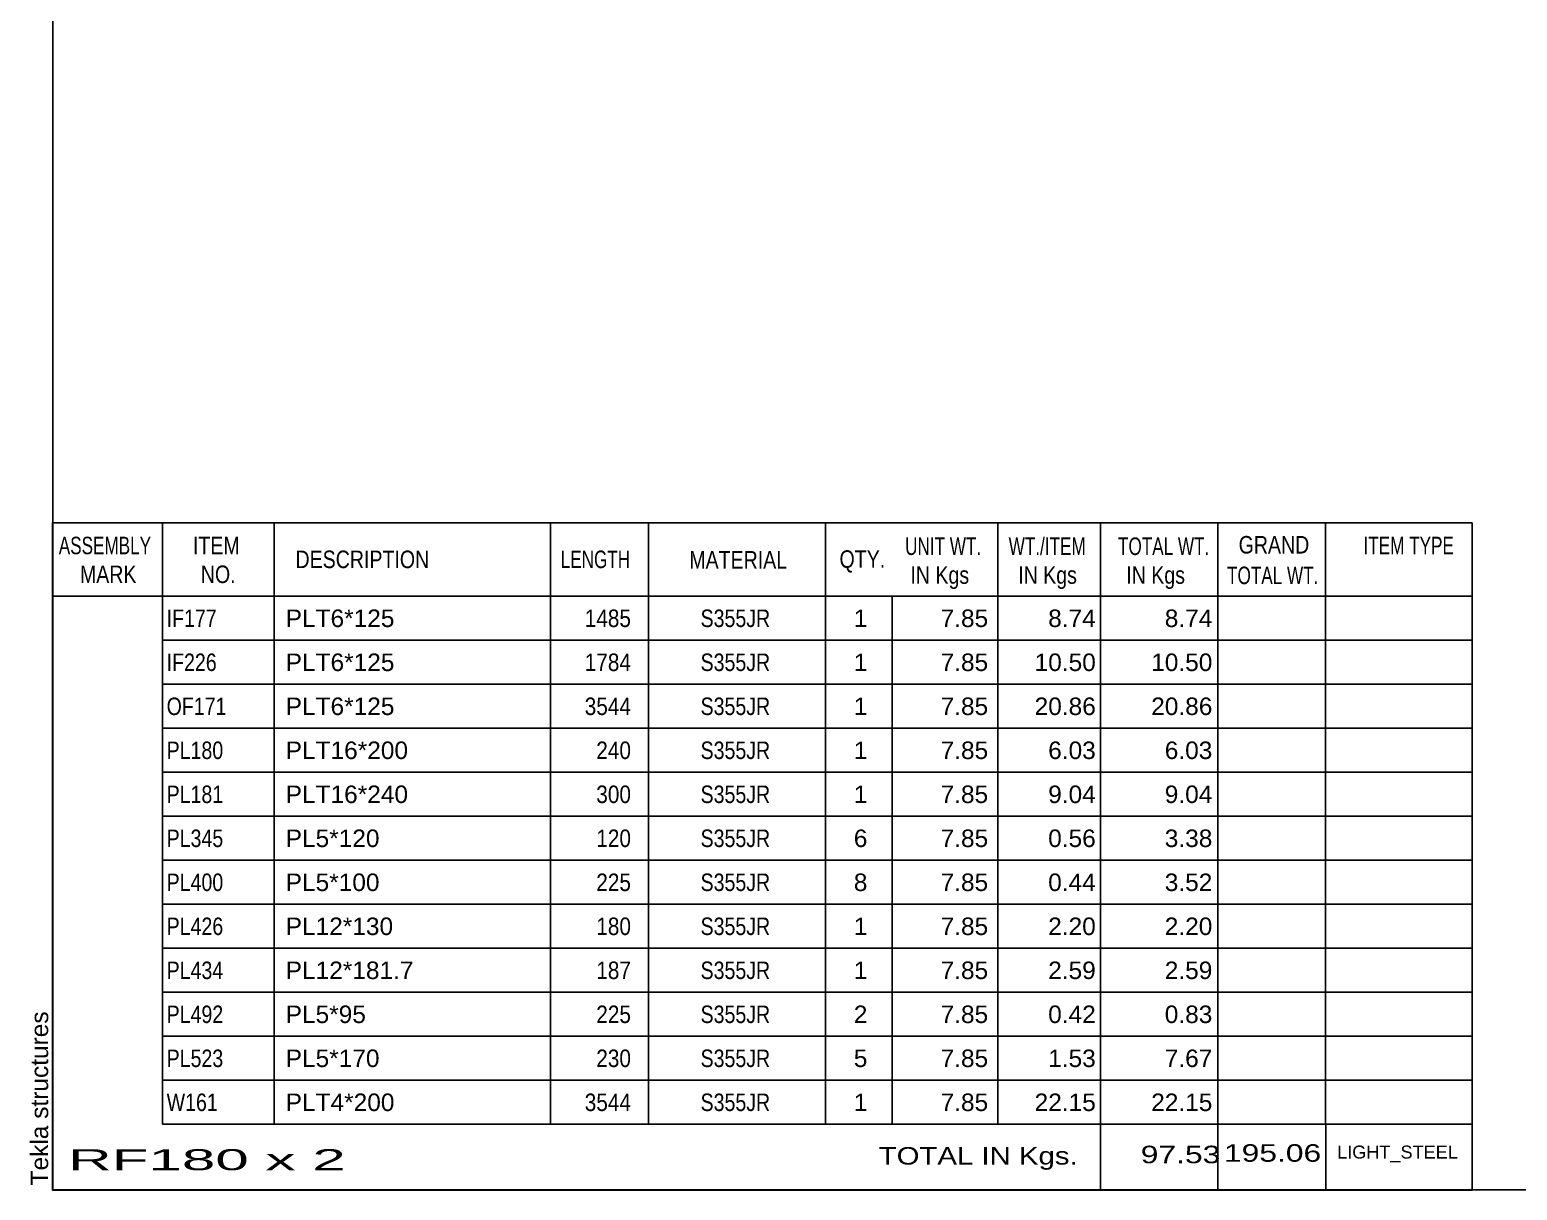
# Model space of a CAD drawing. Header units: millimetres. Extents: x -26 to 376, y -206 to 71.
# Drawn here: x -26 to 136.3, y -206.2 to -79.6 of the extents above; entities that cross this region are included whole.
import ezdxf

# ---------------------------------------------------------------- set-up
doc = ezdxf.new("R2010")
doc.units = ezdxf.units.MM
doc.styles.add('Arial', font='ARIAL.TTF', dxfattribs={"height": 0.2})

# ---------------------------------------------------------------- blocks, each defined once
blk = doc.blocks.new('Unknown-623535673-3405')
at = {"color": 5, "linetype": 'Continuous'}
for p, q in [((-23.53, 70.86), (-23.53, -206.14)), ((-23.53, -206.14), (376.47, -206.14))]:
    blk.add_line(p, q, dxfattribs=at)
at = {"color": 174, "linetype": 'Continuous', "style": 'Arial'}
blk.add_text('Tekla structures', height=1.9102, rotation=90, dxfattribs=at).set_placement((-24.03, -205.64))
blk = doc.blocks.new('CBS_BOM-623535673-9919')
at = {"color": 7, "linetype": 'Continuous'}
for p, q in [((-23.56, -141.37), (-23.56, -133.37)), ((-23.55, -133.37), (131.36, -133.37)), ((-11.56, -141.37), (-11.56, -133.37)), ((0.63, -141.37), (0.63, -133.37)), ((30.8, -141.37), (30.8, -133.37)), ((41.48, -141.37), (41.48, -133.37)), ((60.79, -141.37), (60.79, -133.37)), ((79.59, -141.37), (79.59, -133.37)), ((90.81, -141.37), (90.81, -133.37)), ((103.59, -141.37), (103.59, -133.37)), ((115.34, -141.37), (115.34, -133.37)), ((131.37, -133.38), (131.36, -141.36)), ((-23.56, -141.37), (131.37, -141.37)), ((-23.56, -146.17), (-23.56, -141.37)), ((-11.56, -146.17), (-11.56, -141.37)), ((0.63, -146.17), (0.63, -141.37)), ((30.8, -146.17), (30.8, -141.37)), ((41.48, -146.17), (41.48, -141.37)), ((60.79, -146.17), (60.79, -141.37)), ((68.06, -146.17), (68.06, -141.37)), ((79.59, -146.17), (79.59, -141.37)), ((90.81, -146.17), (90.81, -141.37)), ((103.59, -146.17), (103.59, -141.37)), ((115.36, -146.17), (115.36, -141.37)), ((131.37, -141.37), (131.37, -146.17)), ((-23.56, -150.97), (-23.56, -146.17)), ((-11.56, -146.17), (131.37, -146.17)), ((-11.56, -150.97), (-11.56, -146.17)), ((0.63, -150.97), (0.63, -146.17)), ((30.8, -150.97), (30.8, -146.17)), ((41.48, -150.97), (41.48, -146.17)), ((60.79, -150.97), (60.79, -146.17)), ((68.06, -150.97), (68.06, -146.17)), ((79.59, -150.97), (79.59, -146.17)), ((90.81, -150.97), (90.81, -146.17)), ((103.59, -150.97), (103.59, -146.17)), ((115.36, -150.97), (115.36, -146.17)), ((131.37, -146.17), (131.37, -150.97)), ((-23.56, -155.77), (-23.56, -150.97)), ((-11.56, -150.97), (131.37, -150.97)), ((-11.56, -155.77), (-11.56, -150.97)), ((0.63, -155.77), (0.63, -150.97)), ((30.8, -155.77), (30.8, -150.97)), ((41.48, -155.77), (41.48, -150.97)), ((60.79, -155.77), (60.79, -150.97)), ((68.06, -155.77), (68.06, -150.97)), ((79.59, -155.77), (79.59, -150.97)), ((90.81, -155.77), (90.81, -150.97)), ((103.59, -155.77), (103.59, -150.97)), ((115.36, -155.77), (115.36, -150.97)), ((131.37, -150.97), (131.37, -155.77)), ((-23.56, -160.57), (-23.56, -155.77)), ((-11.56, -155.77), (131.37, -155.77)), ((-11.56, -160.57), (-11.56, -155.77)), ((0.63, -160.57), (0.63, -155.77)), ((30.8, -160.57), (30.8, -155.77)), ((41.48, -160.57), (41.48, -155.77)), ((60.79, -160.57), (60.79, -155.77)), ((68.06, -160.57), (68.06, -155.77)), ((79.59, -160.57), (79.59, -155.77)), ((90.81, -160.57), (90.81, -155.77)), ((103.59, -160.57), (103.59, -155.77)), ((115.36, -160.57), (115.36, -155.77)), ((131.37, -155.77), (131.37, -160.57)), ((-23.56, -165.37), (-23.56, -160.57)), ((-11.56, -160.57), (131.37, -160.57)), ((-11.56, -165.37), (-11.56, -160.57)), ((0.63, -165.37), (0.63, -160.57)), ((30.8, -165.37), (30.8, -160.57)), ((41.48, -165.37), (41.48, -160.57)), ((60.79, -165.37), (60.79, -160.57)), ((68.06, -165.37), (68.06, -160.57)), ((79.59, -165.37), (79.59, -160.57)), ((90.81, -165.37), (90.81, -160.57)), ((103.59, -165.37), (103.59, -160.57)), ((115.36, -165.37), (115.36, -160.57)), ((131.37, -160.57), (131.37, -165.37)), ((-23.56, -170.17), (-23.56, -165.37)), ((-11.56, -165.37), (131.37, -165.37)), ((-11.56, -170.17), (-11.56, -165.37)), ((0.63, -170.17), (0.63, -165.37)), ((30.8, -170.17), (30.8, -165.37)), ((41.48, -170.17), (41.48, -165.37)), ((60.79, -170.17), (60.79, -165.37)), ((68.06, -170.17), (68.06, -165.37)), ((79.59, -170.17), (79.59, -165.37)), ((90.81, -170.17), (90.81, -165.37)), ((103.59, -170.17), (103.59, -165.37)), ((115.36, -170.17), (115.36, -165.37)), ((131.37, -165.37), (131.37, -170.17)), ((-23.56, -174.97), (-23.56, -170.17)), ((-11.56, -170.17), (131.37, -170.17)), ((-11.56, -174.97), (-11.56, -170.17)), ((0.63, -174.97), (0.63, -170.17)), ((30.8, -174.97), (30.8, -170.17)), ((41.48, -174.97), (41.48, -170.17)), ((60.79, -174.97), (60.79, -170.17)), ((68.06, -174.97), (68.06, -170.17)), ((79.59, -174.97), (79.59, -170.17)), ((90.81, -174.97), (90.81, -170.17)), ((103.59, -174.97), (103.59, -170.17)), ((115.36, -174.97), (115.36, -170.17)), ((131.37, -170.17), (131.37, -174.97)), ((-23.56, -179.77), (-23.56, -174.97)), ((-11.56, -174.97), (131.37, -174.97)), ((-11.56, -179.77), (-11.56, -174.97)), ((0.63, -179.77), (0.63, -174.97)), ((30.8, -179.77), (30.8, -174.97)), ((41.48, -179.77), (41.48, -174.97)), ((60.79, -179.77), (60.79, -174.97)), ((68.06, -179.77), (68.06, -174.97)), ((79.59, -179.77), (79.59, -174.97)), ((90.81, -179.77), (90.81, -174.97)), ((103.59, -179.77), (103.59, -174.97)), ((115.36, -179.77), (115.36, -174.97)), ((131.37, -174.97), (131.37, -179.77)), ((-23.56, -184.57), (-23.56, -179.77)), ((-11.56, -179.77), (131.37, -179.77)), ((-11.56, -184.57), (-11.56, -179.77)), ((0.63, -184.57), (0.63, -179.77)), ((30.8, -184.57), (30.8, -179.77)), ((41.48, -184.57), (41.48, -179.77)), ((60.79, -184.57), (60.79, -179.77)), ((68.06, -184.57), (68.06, -179.77)), ((79.59, -184.57), (79.59, -179.77)), ((90.81, -184.57), (90.81, -179.77)), ((103.59, -184.57), (103.59, -179.77)), ((115.36, -184.57), (115.36, -179.77)), ((131.37, -179.77), (131.37, -184.57)), ((-23.56, -189.37), (-23.56, -184.57)), ((-11.56, -184.57), (131.37, -184.57)), ((-11.56, -189.37), (-11.56, -184.57)), ((0.63, -189.37), (0.63, -184.57)), ((30.8, -189.37), (30.8, -184.57)), ((41.48, -189.37), (41.48, -184.57)), ((60.79, -189.37), (60.79, -184.57)), ((68.06, -189.37), (68.06, -184.57)), ((79.59, -189.37), (79.59, -184.57)), ((90.81, -189.37), (90.81, -184.57)), ((103.59, -189.37), (103.59, -184.57)), ((115.36, -189.37), (115.36, -184.57)), ((131.37, -184.57), (131.37, -189.37)), ((-23.56, -194.17), (-23.56, -189.37)), ((-11.56, -189.37), (131.37, -189.37)), ((-11.56, -194.17), (-11.56, -189.37)), ((0.63, -194.17), (0.63, -189.37)), ((30.8, -194.17), (30.8, -189.37)), ((41.48, -194.17), (41.48, -189.37)), ((60.79, -194.17), (60.79, -189.37)), ((68.06, -194.17), (68.06, -189.37)), ((79.59, -194.17), (79.59, -189.37)), ((90.81, -194.17), (90.81, -189.37)), ((103.59, -194.17), (103.59, -189.37)), ((115.36, -194.17), (115.36, -189.37)), ((131.37, -189.37), (131.37, -194.17)), ((-23.56, -198.97), (-23.56, -194.17)), ((-11.56, -194.17), (131.37, -194.17)), ((-11.56, -198.97), (-11.56, -194.17)), ((0.63, -198.97), (0.63, -194.17)), ((30.8, -198.97), (30.8, -194.17)), ((41.48, -198.97), (41.48, -194.17)), ((60.79, -198.97), (60.79, -194.17)), ((68.06, -198.97), (68.06, -194.17)), ((79.59, -198.97), (79.59, -194.17)), ((90.81, -198.97), (90.81, -194.17)), ((103.59, -198.97), (103.59, -194.17)), ((115.36, -198.97), (115.36, -194.17)), ((131.37, -194.17), (131.37, -198.97)), ((-23.56, -206.17), (-23.56, -198.99)), ((-11.56, -198.97), (131.37, -198.97)), ((90.81, -206.17), (90.81, -198.99)), ((103.59, -206.17), (103.59, -198.99)), ((115.4, -206.17), (115.4, -198.99)), ((131.37, -198.97), (131.37, -206.17)), ((-23.56, -206.17), (131.37, -206.17))]:
    blk.add_line(p, q, dxfattribs=at)
at = {"color": 3, "linetype": 'Continuous', "style": 'Arial'}
for s, height, width, p in [('ASSEMBLY', 1.91, 0.7, (-22.87, -136.79)), ('ITEM', 1.91, 0.8, (-8.23, -136.79)), ('QTY.', 1.91, 0.8, (62.32, -138.27)), ('UNIT WT.', 1.91, 0.7, (69.48, -136.87)), ('WT./ITEM', 1.91, 0.7, (80.78, -136.87)), ('TOTAL WT.', 1.91, 0.7, (92.71, -136.87)), ('GRAND', 1.91, 0.8, (105.87, -136.71)), ('ITEM TYPE', 1.91, 0.7, (119.5, -136.79)), ('DESCRIPTION', 1.9102, 0.8, (2.96, -138.3)), ('LENGTH', 1.91, 0.7, (31.9, -138.3)), ('MATERIAL', 1.91, 0.8, (45.93, -138.35)), ('MARK', 1.91, 0.8, (-20.56, -139.93)), ('NO.', 1.91, 0.8, (-7.37, -139.93)), ('IN Kgs', 1.91, 0.8, (70.06, -140.01)), ('IN Kgs', 1.91, 0.8, (81.82, -140.01)), ('IN Kgs', 1.91, 0.8, (93.61, -140.01)), ('TOTAL WT.', 1.91, 0.7, (104.61, -140.05))]:
    blk.add_text(s, height=height, dxfattribs=dict(at, width=width)).set_placement(p)
at = {"color": 7, "linetype": 'Continuous', "style": 'Arial'}
for s, width, p in [('IF177', 0.8, (-11.1, -144.73)), ('1485', 0.85, (34.52, -144.73)), ('S355JR', 0.8, (47.16, -144.73)), ('IF226', 0.8, (-11.1, -149.53)), ('1784', 0.85, (34.52, -149.53)), ('S355JR', 0.8, (47.16, -149.53)), ('OF171', 0.8, (-11.1, -154.33)), ('3544', 0.85, (34.52, -154.33)), ('S355JR', 0.8, (47.16, -154.33)), ('PL180', 0.8, (-11.1, -159.13)), ('240', 0.85, (35.78, -159.13)), ('S355JR', 0.8, (47.16, -159.13)), ('PL181', 0.8, (-11.1, -163.93)), ('300', 0.85, (35.78, -163.93)), ('S355JR', 0.8, (47.16, -163.93)), ('PL345', 0.8, (-11.1, -168.73)), ('120', 0.85, (35.78, -168.73)), ('S355JR', 0.8, (47.16, -168.73)), ('PL400', 0.8, (-11.1, -173.53)), ('225', 0.85, (35.78, -173.53)), ('S355JR', 0.8, (47.16, -173.53)), ('PL426', 0.8, (-11.1, -178.33)), ('180', 0.85, (35.78, -178.33)), ('S355JR', 0.8, (47.16, -178.33)), ('PL434', 0.8, (-11.1, -183.13)), ('187', 0.85, (35.78, -183.13)), ('S355JR', 0.8, (47.16, -183.13)), ('PL492', 0.8, (-11.1, -187.93)), ('225', 0.85, (35.78, -187.93)), ('S355JR', 0.8, (47.16, -187.93)), ('PL523', 0.8, (-11.1, -192.73)), ('230', 0.85, (35.78, -192.73)), ('S355JR', 0.8, (47.16, -192.73)), ('W161', 0.8, (-11.1, -197.53)), ('3544', 0.85, (34.52, -197.53)), ('S355JR', 0.8, (47.16, -197.53))]:
    blk.add_text(s, height=1.91, dxfattribs=dict(at, width=width)).set_placement(p)
for s, p in [('PLT6*125', (1.89, -144.73)), ('1', (63.88, -144.73)), ('7.85', (73.35, -144.73)), ('8.74', (85.09, -144.73)), ('8.74', (97.81, -144.73)), ('PLT6*125', (1.89, -149.53)), ('1', (63.88, -149.53)), ('7.85', (73.35, -149.53)), ('10.50', (83.61, -149.53)), ('10.50', (96.33, -149.53)), ('PLT6*125', (1.89, -154.33)), ('1', (63.88, -154.33)), ('7.85', (73.35, -154.33)), ('20.86', (83.61, -154.33)), ('20.86', (96.33, -154.33)), ('PLT16*200', (1.89, -159.13)), ('1', (63.88, -159.13)), ('7.85', (73.35, -159.13)), ('6.03', (85.09, -159.13)), ('6.03', (97.81, -159.13)), ('PLT16*240', (1.89, -163.93)), ('1', (63.88, -163.93)), ('7.85', (73.35, -163.93)), ('9.04', (85.09, -163.93)), ('9.04', (97.81, -163.93)), ('PL5*120', (1.89, -168.73)), ('6', (63.88, -168.73)), ('7.85', (73.35, -168.73)), ('0.56', (85.09, -168.73)), ('3.38', (97.81, -168.73)), ('PL5*100', (1.89, -173.53)), ('8', (63.88, -173.53)), ('7.85', (73.35, -173.53)), ('0.44', (85.09, -173.53)), ('3.52', (97.81, -173.53)), ('PL12*130', (1.89, -178.33)), ('1', (63.88, -178.33)), ('7.85', (73.35, -178.33)), ('2.20', (85.09, -178.33)), ('2.20', (97.81, -178.33)), ('PL12*181.7', (1.89, -183.13)), ('1', (63.88, -183.13)), ('7.85', (73.35, -183.13)), ('2.59', (85.09, -183.13)), ('2.59', (97.81, -183.13)), ('PL5*95', (1.89, -187.93)), ('2', (63.88, -187.93)), ('7.85', (73.35, -187.93)), ('0.42', (85.09, -187.93)), ('0.83', (97.81, -187.93)), ('PL5*170', (1.89, -192.73)), ('5', (63.88, -192.73)), ('7.85', (73.35, -192.73)), ('1.53', (85.09, -192.73)), ('7.67', (97.81, -192.73)), ('PLT4*200', (1.89, -197.53)), ('1', (63.88, -197.53)), ('7.85', (73.35, -197.53)), ('22.15', (83.61, -197.53)), ('22.15', (96.33, -197.53))]:
    blk.add_text(s, height=1.91, dxfattribs=at).set_placement(p)
at = {"color": 6, "linetype": 'Continuous', "style": 'Arial'}
for s, height, width, p in [('195.06', 1.91, 1.3, (104.27, -203.06)), ('RF180 x 2', 2.292, 2.05, (-21.84, -203.98)), ('TOTAL IN Kgs.', 1.9102, 1.2, (66.6, -203.37)), ('97.53', 1.91, 1.3, (95.19, -203.22))]:
    blk.add_text(s, height=height, dxfattribs=dict(at, width=width)).set_placement(p)
blk.add_text('LIGHT_STEEL', height=1.4135, dxfattribs=at).set_placement((116.62, -202.71))

msp = doc.modelspace()

# ---------------------------------------------------------------- block references
for name in ['Unknown-623535673-3405', 'CBS_BOM-623535673-9919']:
    msp.add_blockref(name, (0, 0))

doc.saveas('drawing.dxf')
